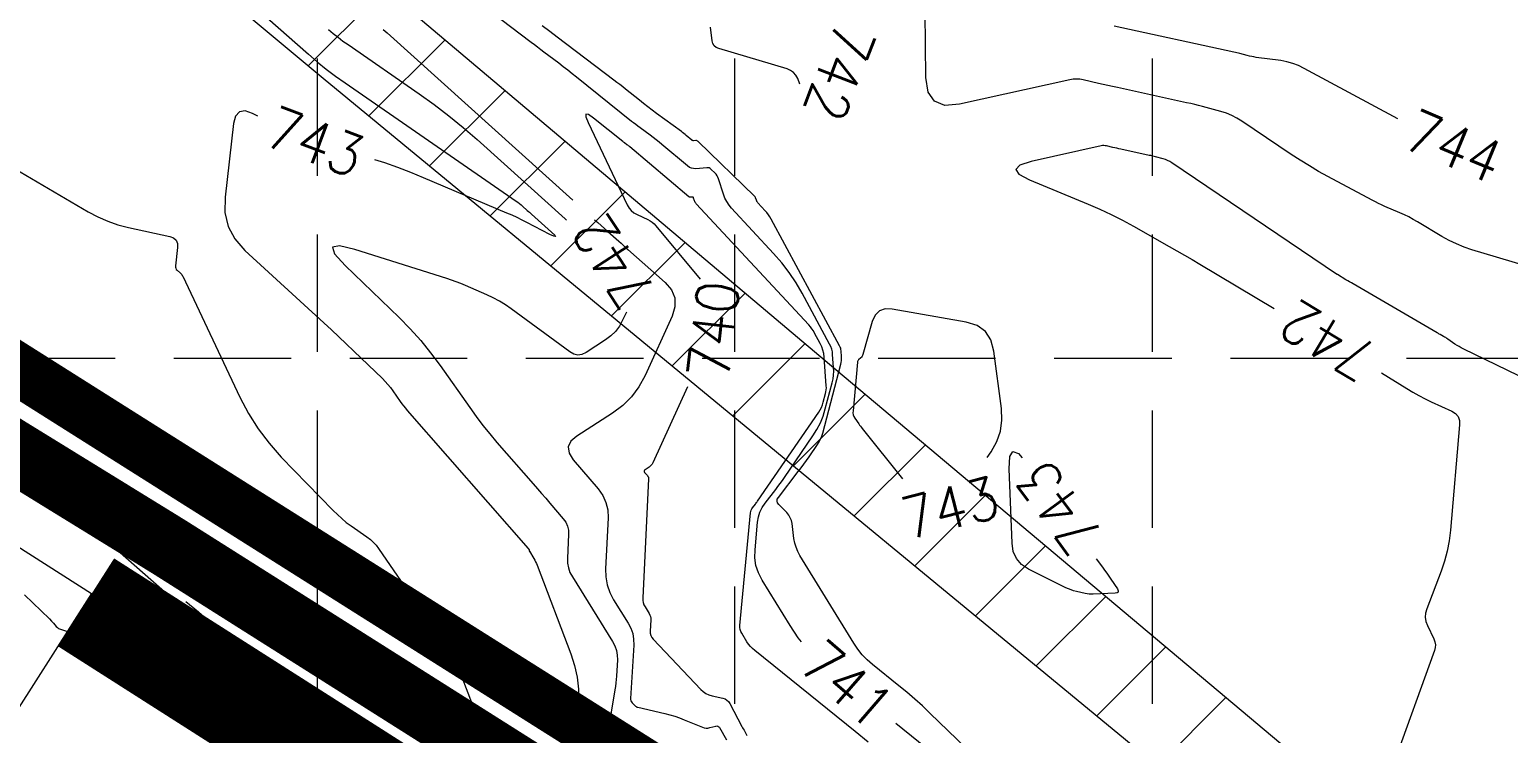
# Model space of a CAD drawing. Header units: feet. Extents: x 46644 to 49208, y 46045 to 47649.
# Drawn here: x 48258.2 to 48399.9, y 47170.9 to 47238.4 of the extents above; entities that cross this region are included whole.
import ezdxf
from ezdxf.enums import TextEntityAlignment as Align

# ---------------------------------------------------------------- set-up
doc = ezdxf.new("R2010")
doc.units = ezdxf.units.FT
doc.header["$MEASUREMENT"] = 0
doc.linetypes.add('DGN Style 3', pattern=[33.544038, 23.960027, -9.584011])
doc.linetypes.add('HIDDEN', pattern=[0.375, 0.25, -0.125])
for name, color, linetype, lineweight in [('06213 - LEVE 12', 1, 'Continuous', 0), ('EC', 35, 'Continuous', 0), ('Level 29', 1, 'Continuous', 0), ('Level 4', 1, 'Continuous', 0), ('LIMITS OF DISTURBANCE', 1, 'HIDDEN', 0), ('PC', 35, 'Continuous', 0), ('WATER', 5, 'Continuous', 0)]:
    doc.layers.add(name, color=color, linetype=linetype, lineweight=lineweight)
doc.layers.add('GRID', color=254, linetype='HIDDEN')
doc.layers.add('SILT FENCE', color=200, linetype='Continuous')
doc.styles.add('Style-STANDARD', font='STANDARD.shx')

msp = doc.modelspace()

# ---------------------------------------------------------------- hatches: boundary and pattern name
at = {"layer": 'WATER', "linetype": 'Continuous', "lineweight": 0}
h = msp.add_hatch(dxfattribs=at)
h.set_pattern_fill('ANSI31', color=5, scale=60, style=0)
h.paths.add_polyline_path([(47234.61, 47371.47), (47425.77, 47353.38), (47562.81, 47348.2), (47698.75, 47363.16), (47828.73, 47359.45), (47993.61, 47351.28), (48151.81, 47348.08), (48190.09, 47328.51), (48335.49, 47205.78), (48484.84, 47080.17), (48554.66, 46994.05), (48591.31, 46911.7), (48595.79, 46702.83), (48600.27, 46501.42), (48596.32, 46378.19), (48587.52, 46378.92), (48590.06, 46460.95), (48589.78, 46610.28), (48587.74, 46799.14), (48584.14, 46908.25), (48541.99, 46998.67), (48465.41, 47086.02), (48286.37, 47233.69), (48196.42, 47308.7), (48128.4, 47343.27), (47949.02, 47342.24), (47704.87, 47356.11), (47558.16, 47338.14), (47236.72, 47365.35)])

# ---------------------------------------------------------------- linework, layer by layer
at = {"layer": '06213 - LEVE 12', "color": 7, "linetype": 'Continuous', "lineweight": 0}
msp.add_line((48193.73, 47073.85), (48264.19, 47184.29), dxfattribs=at)
at = {"layer": 'EC', "color": 35, "linetype": 'DGN Style 3', "lineweight": 0}
for p, q in [((48306.31, 47237.13), (48297.13, 47244.1)), ((48344.13, 47233.76), (48344.07, 47240.03)), ((48281.02, 47239.48), (48284.95, 47236.01)), ((48286.89, 47238.39), (48287.34, 47238)), ((48292.13, 47238.38), (48292.49, 47238.07)), ((48308.08, 47238.19), (48307.36, 47238.73)), ((48323.66, 47237.28), (48323.5, 47238.59)), ((48373.63, 47236.21), (48362.16, 47238.69)), ((48287.34, 47238), (48287.8, 47237.63)), ((48287.8, 47237.63), (48288.27, 47237.27)), ((48288.27, 47237.27), (48288.75, 47236.93)), ((48288.75, 47236.93), (48295.57, 47232.22)), ((48292.49, 47238.07), (48312.38, 47220.14)), ((48306.62, 47236.9), (48306.31, 47237.13)), ((48306.92, 47236.67), (48306.62, 47236.9)), ((48308.8, 47237.64), (48308.08, 47238.19)), ((48314.22, 47233.53), (48308.8, 47237.64)), ((48323.72, 47237.03), (48323.66, 47237.28)), ((48323.84, 47236.82), (48323.72, 47237.03)), ((48284.95, 47236.01), (48285.8, 47235.28)), ((48307.23, 47236.44), (48306.92, 47236.67)), ((48307.53, 47236.21), (48307.23, 47236.44)), ((48308.94, 47235.14), (48307.53, 47236.21)), ((48324.03, 47236.66), (48323.84, 47236.82)), ((48324.27, 47236.56), (48324.03, 47236.66)), ((48330.82, 47234.59), (48324.27, 47236.56)), ((48373.78, 47236.17), (48373.63, 47236.21)), ((48373.93, 47236.14), (48373.78, 47236.17)), ((48374.07, 47236.1), (48373.93, 47236.14)), ((48374.22, 47236.06), (48374.07, 47236.1)), ((48374.92, 47235.88), (48374.22, 47236.06)), ((48375.13, 47235.82), (48374.92, 47235.88)), ((48375.34, 47235.78), (48375.13, 47235.82)), ((48375.56, 47235.74), (48375.34, 47235.78)), ((48375.77, 47235.7), (48375.56, 47235.74)), ((48378.12, 47235.39), (48375.77, 47235.7)), ((48285.8, 47235.28), (48286.67, 47234.58)), ((48286.67, 47234.58), (48287.56, 47233.9)), ((48309.38, 47234.81), (48308.94, 47235.14)), ((48309.81, 47234.48), (48309.38, 47234.81)), ((48310.23, 47234.14), (48309.81, 47234.48)), ((48310.66, 47233.8), (48310.23, 47234.14)), ((48331.16, 47234.46), (48330.82, 47234.59)), ((48331.44, 47234.26), (48331.16, 47234.46)), ((48331.67, 47234), (48331.44, 47234.26)), ((48378.71, 47235.28), (48378.12, 47235.39)), ((48379.28, 47235.12), (48378.71, 47235.28)), ((48379.83, 47234.91), (48379.28, 47235.12)), ((48380.37, 47234.65), (48379.83, 47234.91)), ((48389.33, 47229.81), (48380.37, 47234.65)), ((48287.56, 47233.9), (48288.48, 47233.25)), ((48288.48, 47233.25), (48304.87, 47221.92)), ((48315.92, 47229.57), (48310.66, 47233.8)), ((48314.5, 47233.31), (48314.22, 47233.53)), ((48314.79, 47233.09), (48314.5, 47233.31)), ((48315.07, 47232.87), (48314.79, 47233.09)), ((48315.35, 47232.64), (48315.07, 47232.87)), ((48316.67, 47231.59), (48315.35, 47232.64)), ((48331.84, 47233.68), (48331.67, 47234)), ((48332.06, 47233.14), (48331.84, 47233.68)), ((48344.34, 47232.38), (48344.13, 47233.76)), ((48357.91, 47233.55), (48347.35, 47231.21)), ((48358.22, 47233.6), (48357.91, 47233.55)), ((48358.54, 47233.62), (48358.22, 47233.6)), ((48358.86, 47233.6), (48358.54, 47233.62)), ((48359.18, 47233.55), (48358.86, 47233.6)), ((48360.66, 47233.2), (48359.18, 47233.55)), ((48361.11, 47233.1), (48360.66, 47233.2)), ((48361.57, 47233), (48361.11, 47233.1)), ((48362.02, 47232.9), (48361.57, 47233)), ((48362.48, 47232.8), (48362.02, 47232.9)), ((48369.11, 47231.36), (48362.48, 47232.8)), ((48295.57, 47232.22), (48297.01, 47231.19)), ((48317.07, 47231.27), (48316.67, 47231.59)), ((48317.48, 47230.95), (48317.07, 47231.27)), ((48344.95, 47231.49), (48344.34, 47232.38)), ((48345.95, 47231.1), (48344.95, 47231.49)), ((48369.5, 47231.27), (48369.11, 47231.36)), ((48369.88, 47231.18), (48369.5, 47231.27)), ((48247.75, 47230.34), (48263.86, 47220.91)), ((48277.98, 47230.08), (48277.79, 47229.35)), ((48278.35, 47230.49), (48277.98, 47230.08)), ((48278.89, 47230.57), (48278.35, 47230.49)), ((48279.61, 47230.33), (48278.89, 47230.57)), ((48280.12, 47230.07), (48279.61, 47230.33)), ((48297.01, 47231.19), (48298.41, 47230.11)), ((48298.41, 47230.11), (48299.79, 47228.99)), ((48311.55, 47230.26), (48311.53, 47230)), ((48311.53, 47230), (48311.75, 47229.46)), ((48311.8, 47230.22), (48311.55, 47230.26)), ((48312.28, 47229.88), (48311.8, 47230.22)), ((48315.07, 47227.64), (48312.28, 47229.88)), ((48317.89, 47230.64), (48317.48, 47230.95)), ((48318.3, 47230.33), (48317.89, 47230.64)), ((48320.69, 47228.59), (48318.3, 47230.33)), ((48347.35, 47231.21), (48345.95, 47231.1)), ((48370.26, 47231.09), (48369.88, 47231.18)), ((48370.63, 47230.99), (48370.26, 47231.09)), ((48372.4, 47230.52), (48370.63, 47230.99)), ((48372.93, 47230.35), (48372.4, 47230.52)), ((48373.44, 47230.14), (48372.93, 47230.35)), ((48373.93, 47229.89), (48373.44, 47230.14)), ((48374.4, 47229.6), (48373.93, 47229.89)), ((48277.79, 47229.35), (48276.98, 47222.29)), ((48299.79, 47228.99), (48301.12, 47227.83)), ((48311.75, 47229.46), (48315.51, 47221.56)), ((48316.12, 47229.42), (48315.92, 47229.57)), ((48316.32, 47229.26), (48316.12, 47229.42)), ((48316.52, 47229.11), (48316.32, 47229.26)), ((48316.73, 47228.95), (48316.52, 47229.11)), ((48317.69, 47228.25), (48316.73, 47228.95)), ((48320.81, 47228.5), (48320.69, 47228.59)), ((48320.93, 47228.4), (48320.81, 47228.5)), ((48321.05, 47228.31), (48320.93, 47228.4)), ((48379.13, 47226.4), (48374.4, 47229.6)), ((48301.12, 47227.83), (48308.24, 47221.41)), ((48315.12, 47227.61), (48315.07, 47227.64)), ((48315.16, 47227.57), (48315.12, 47227.61)), ((48315.21, 47227.53), (48315.16, 47227.57)), ((48315.26, 47227.5), (48315.21, 47227.53)), ((48315.48, 47227.33), (48315.26, 47227.5)), ((48315.55, 47227.28), (48315.48, 47227.33)), ((48315.62, 47227.23), (48315.55, 47227.28)), ((48315.69, 47227.18), (48315.62, 47227.23)), ((48315.75, 47227.12), (48315.69, 47227.18)), ((48321.42, 47222.34), (48315.75, 47227.12)), ((48317.98, 47228.03), (48317.69, 47228.25)), ((48318.27, 47227.81), (48317.98, 47228.03)), ((48318.55, 47227.58), (48318.27, 47227.81)), ((48318.83, 47227.35), (48318.55, 47227.58)), ((48321.28, 47225.29), (48318.83, 47227.35)), ((48321.16, 47228.21), (48321.05, 47228.31)), ((48321.7, 47227.76), (48321.16, 47228.21)), ((48321.74, 47227.73), (48321.7, 47227.76)), ((48321.78, 47227.72), (48321.74, 47227.73)), ((48321.82, 47227.71), (48321.78, 47227.72)), ((48321.86, 47227.71), (48321.82, 47227.71)), ((48322.08, 47227.72), (48321.86, 47227.71)), ((48322.14, 47227.72), (48322.08, 47227.72)), ((48322.2, 47227.71), (48322.14, 47227.72)), ((48322.25, 47227.68), (48322.2, 47227.71)), ((48322.3, 47227.64), (48322.25, 47227.68)), ((48327.7, 47222.4), (48322.3, 47227.64)), ((48360.91, 47227.21), (48354.2, 47225.72)), ((48361.04, 47227.24), (48360.91, 47227.21)), ((48361.17, 47227.24), (48361.04, 47227.24)), ((48361.3, 47227.23), (48361.17, 47227.24)), ((48361.43, 47227.21), (48361.3, 47227.23)), ((48362.04, 47227.07), (48361.43, 47227.21)), ((48362.23, 47227.03), (48362.04, 47227.07)), ((48362.42, 47226.99), (48362.23, 47227.03)), ((48362.6, 47226.94), (48362.42, 47226.99)), ((48292.27, 47225.58), (48291.32, 47225.88)), ((48293.52, 47225.14), (48292.27, 47225.58)), ((48354.2, 47225.72), (48353.12, 47225.37)), ((48362.79, 47226.9), (48362.6, 47226.94)), ((48365.52, 47226.31), (48362.79, 47226.9)), ((48365.67, 47226.28), (48365.52, 47226.31)), ((48365.83, 47226.24), (48365.67, 47226.28)), ((48365.99, 47226.2), (48365.83, 47226.24)), ((48366.14, 47226.16), (48365.99, 47226.2)), ((48366.87, 47225.97), (48366.14, 47226.16)), ((48367.08, 47225.9), (48366.87, 47225.97)), ((48367.29, 47225.81), (48367.08, 47225.9)), ((48367.5, 47225.71), (48367.29, 47225.81)), ((48367.69, 47225.59), (48367.5, 47225.71)), ((48383.48, 47214.92), (48367.69, 47225.59)), ((48379.99, 47225.84), (48379.13, 47226.4)), ((48380.87, 47225.3), (48379.99, 47225.84)), ((48294.77, 47224.67), (48293.52, 47225.14)), ((48296, 47224.17), (48294.77, 47224.67)), ((48303.98, 47220.77), (48296, 47224.17)), ((48321.46, 47225.16), (48321.28, 47225.29)), ((48321.65, 47225.08), (48321.46, 47225.16)), ((48321.86, 47225.04), (48321.65, 47225.08)), ((48322.08, 47225.03), (48321.86, 47225.04)), ((48323.14, 47225.12), (48322.08, 47225.03)), ((48323.25, 47225.12), (48323.14, 47225.12)), ((48323.35, 47225.1), (48323.25, 47225.12)), ((48323.45, 47225.05), (48323.35, 47225.1)), ((48323.53, 47224.98), (48323.45, 47225.05)), ((48323.92, 47224.61), (48323.53, 47224.98)), ((48324.03, 47224.49), (48323.92, 47224.61)), ((48324.12, 47224.36), (48324.03, 47224.49)), ((48324.19, 47224.22), (48324.12, 47224.36)), ((48324.25, 47224.07), (48324.19, 47224.22)), ((48353.12, 47225.37), (48352.73, 47224.96)), ((48352.73, 47224.96), (48353.04, 47224.49)), ((48353.04, 47224.49), (48354.05, 47223.96)), ((48381.75, 47224.77), (48380.87, 47225.3)), ((48382.65, 47224.28), (48381.75, 47224.77)), ((48386.89, 47222), (48382.65, 47224.28)), ((48324.72, 47222.59), (48324.25, 47224.07)), ((48354.05, 47223.96), (48359.68, 47221.62)), ((48276.98, 47222.29), (48276.96, 47220.83)), ((48304.87, 47221.92), (48305.03, 47221.81)), ((48305.03, 47221.81), (48305.18, 47221.69)), ((48305.18, 47221.69), (48305.33, 47221.57)), ((48305.33, 47221.57), (48305.47, 47221.45)), ((48305.47, 47221.45), (48305.93, 47221.03)), ((48308.24, 47221.41), (48308.91, 47220.81)), ((48315.51, 47221.56), (48315.68, 47221.26)), ((48321.45, 47222.32), (48321.42, 47222.34)), ((48321.48, 47222.31), (48321.45, 47222.32)), ((48321.52, 47222.3), (48321.48, 47222.31)), ((48321.56, 47222.3), (48321.52, 47222.3)), ((48321.73, 47222.31), (48321.56, 47222.3)), ((48321.78, 47222.31), (48321.73, 47222.31)), ((48321.82, 47222.3), (48321.78, 47222.31)), ((48321.85, 47222.26), (48321.82, 47222.3)), ((48321.87, 47222.22), (48321.85, 47222.26)), ((48321.96, 47221.95), (48321.87, 47222.22)), ((48321.99, 47221.88), (48321.96, 47221.95)), ((48322.02, 47221.8), (48321.99, 47221.88)), ((48322.07, 47221.74), (48322.02, 47221.8)), ((48322.12, 47221.67), (48322.07, 47221.74)), ((48332.9, 47210.05), (48322.12, 47221.67)), ((48324.86, 47222.22), (48324.72, 47222.59)), ((48325.04, 47221.87), (48324.86, 47222.22)), ((48325.26, 47221.54), (48325.04, 47221.87)), ((48325.51, 47221.24), (48325.26, 47221.54)), ((48327.74, 47222.36), (48327.7, 47222.4)), ((48327.77, 47222.32), (48327.74, 47222.36)), ((48327.79, 47222.28), (48327.77, 47222.32)), ((48327.81, 47222.23), (48327.79, 47222.28)), ((48327.88, 47222), (48327.81, 47222.23)), ((48327.91, 47221.93), (48327.88, 47222)), ((48327.94, 47221.87), (48327.91, 47221.93)), ((48327.98, 47221.81), (48327.94, 47221.87)), ((48328.03, 47221.75), (48327.98, 47221.81)), ((48328.72, 47221), (48328.03, 47221.75)), ((48359.68, 47221.62), (48360.79, 47221.14)), ((48387.19, 47221.84), (48386.89, 47222)), ((48387.49, 47221.7), (48387.19, 47221.84)), ((48387.79, 47221.55), (48387.49, 47221.7)), ((48388.1, 47221.42), (48387.79, 47221.55)), ((48389.53, 47220.8), (48388.1, 47221.42)), ((48263.86, 47220.91), (48264.78, 47220.41)), ((48264.78, 47220.41), (48265.73, 47220)), ((48265.73, 47220), (48266.71, 47219.66)), ((48276.96, 47220.83), (48277.28, 47219.5)), ((48304.47, 47220.56), (48303.98, 47220.77)), ((48304.95, 47220.34), (48304.47, 47220.56)), ((48305.43, 47220.11), (48304.95, 47220.34)), ((48305.9, 47219.87), (48305.43, 47220.11)), ((48305.93, 47221.03), (48306.03, 47220.94)), ((48306.03, 47220.94), (48306.13, 47220.85)), ((48306.13, 47220.85), (48306.23, 47220.76)), ((48306.23, 47220.76), (48306.33, 47220.68)), ((48306.33, 47220.68), (48308.26, 47218.96)), ((48308.91, 47220.81), (48309.57, 47220.21)), ((48309.57, 47220.21), (48309.7, 47220.1)), ((48312.38, 47220.14), (48312.7, 47219.86)), ((48315.68, 47221.26), (48315.89, 47221.01)), ((48315.89, 47221.01), (48316.15, 47220.8)), ((48316.15, 47220.8), (48316.45, 47220.63)), ((48316.45, 47220.63), (48317.49, 47220.15)), ((48317.49, 47220.15), (48317.7, 47220.03)), ((48317.7, 47220.03), (48317.9, 47219.9)), ((48317.9, 47219.9), (48318.08, 47219.74)), ((48329.53, 47216.9), (48325.51, 47221.24)), ((48328.89, 47220.82), (48328.72, 47221)), ((48329.04, 47220.62), (48328.89, 47220.82)), ((48329.18, 47220.41), (48329.04, 47220.62)), ((48329.3, 47220.2), (48329.18, 47220.41)), ((48335.86, 47208.04), (48329.3, 47220.2)), ((48360.79, 47221.14), (48361.88, 47220.63)), ((48361.88, 47220.63), (48362.95, 47220.09)), ((48362.95, 47220.09), (48364.01, 47219.51)), ((48389.97, 47220.61), (48389.53, 47220.8)), ((48390.4, 47220.4), (48389.97, 47220.61)), ((48390.82, 47220.17), (48390.4, 47220.4)), ((48391.23, 47219.93), (48390.82, 47220.17)), ((48393.57, 47218.53), (48391.23, 47219.93)), ((48266.71, 47219.66), (48267.73, 47219.39)), ((48267.73, 47219.39), (48271.67, 47218.53)), ((48271.67, 47218.53), (48272.04, 47218.4)), ((48277.28, 47219.5), (48277.91, 47218.29)), ((48308.1, 47218.73), (48305.9, 47219.87)), ((48308.48, 47218.56), (48308.1, 47218.73)), ((48308.26, 47218.96), (48308.56, 47218.67)), ((48308.63, 47218.54), (48308.48, 47218.56)), ((48308.56, 47218.67), (48308.63, 47218.54)), ((48312.7, 47219.86), (48313.01, 47219.57)), ((48313.01, 47219.57), (48313.33, 47219.29)), ((48313.33, 47219.29), (48313.65, 47219.01)), ((48313.65, 47219.01), (48314.69, 47218.08)), ((48318.08, 47219.74), (48318.24, 47219.56)), ((48318.24, 47219.56), (48322.48, 47214.45)), ((48364.01, 47219.51), (48367.44, 47217.58)), ((48394.25, 47218.15), (48393.57, 47218.53)), ((48272.04, 47218.4), (48272.28, 47218.18)), ((48272.42, 47217.48), (48272.22, 47215.73)), ((48272.28, 47218.18), (48272.41, 47217.87)), ((48272.41, 47217.87), (48272.42, 47217.48)), ((48277.91, 47218.29), (48278.87, 47217.2)), ((48278.87, 47217.2), (48286.44, 47210.24)), ((48287.93, 47217.64), (48287.28, 47217.5)), ((48287.28, 47217.5), (48287.47, 47216.87)), ((48289.4, 47217.29), (48287.93, 47217.64)), ((48298.21, 47214.49), (48289.4, 47217.29)), ((48314.69, 47218.08), (48314.91, 47217.89)), ((48314.91, 47217.89), (48315.13, 47217.69)), ((48315.13, 47217.69), (48315.35, 47217.49)), ((48315.35, 47217.49), (48315.57, 47217.29)), ((48315.57, 47217.29), (48319.13, 47214.12)), ((48367.44, 47217.58), (48368.17, 47217.16)), ((48368.17, 47217.16), (48368.9, 47216.74)), ((48394.96, 47217.81), (48394.25, 47218.15)), ((48395.69, 47217.51), (48394.96, 47217.81)), ((48396.43, 47217.26), (48395.69, 47217.51)), ((48401.47, 47215.75), (48396.43, 47217.26)), ((48272.22, 47215.73), (48272.22, 47215.6)), ((48287.47, 47216.87), (48288.48, 47215.74)), ((48288.48, 47215.74), (48293.65, 47210.75)), ((48330.31, 47216.01), (48329.53, 47216.9)), ((48331.02, 47215.08), (48330.31, 47216.01)), ((48368.9, 47216.74), (48369.63, 47216.31)), ((48369.63, 47216.31), (48370.36, 47215.88)), ((48370.36, 47215.88), (48377.48, 47211.62)), ((48272.22, 47215.6), (48272.24, 47215.49)), ((48272.24, 47215.49), (48272.3, 47215.38)), ((48272.3, 47215.38), (48272.38, 47215.29)), ((48272.38, 47215.29), (48272.7, 47215)), ((48272.7, 47215), (48272.76, 47214.94)), ((48272.76, 47214.94), (48272.82, 47214.87)), ((48272.82, 47214.87), (48272.87, 47214.79)), ((48272.87, 47214.79), (48272.91, 47214.71)), ((48272.91, 47214.71), (48278.38, 47203.13)), ((48298.66, 47214.34), (48298.21, 47214.49)), ((48299.11, 47214.18), (48298.66, 47214.34)), ((48331.68, 47214.1), (48331.02, 47215.08)), ((48383.49, 47214.92), (48383.48, 47214.92)), ((48383.5, 47214.91), (48383.49, 47214.92)), ((48383.49, 47214.92), (48383.49, 47214.92)), ((48383.53, 47214.9), (48383.5, 47214.91)), ((48383.5, 47214.91), (48383.5, 47214.91)), ((48383.53, 47214.89), (48383.53, 47214.9)), ((48383.54, 47214.89), (48383.53, 47214.89)), ((48383.53, 47214.89), (48383.53, 47214.89)), ((48383.53, 47214.89), (48383.53, 47214.89)), ((48383.53, 47214.89), (48383.53, 47214.89)), ((48383.55, 47214.89), (48383.54, 47214.89)), ((48383.55, 47214.88), (48383.55, 47214.89)), ((48383.55, 47214.89), (48383.55, 47214.89)), ((48384.37, 47214.39), (48383.55, 47214.88)), ((48383.55, 47214.88), (48383.55, 47214.88)), ((48384.54, 47214.29), (48384.37, 47214.39)), ((48384.72, 47214.18), (48384.54, 47214.29)), ((48299.56, 47214.01), (48299.11, 47214.18)), ((48300, 47213.82), (48299.56, 47214.01)), ((48302.05, 47212.94), (48300, 47213.82)), ((48302.67, 47212.66), (48302.05, 47212.94)), ((48319.13, 47214.12), (48319.74, 47213.41)), ((48319.74, 47213.41), (48320.06, 47212.64)), ((48332.27, 47213.08), (48331.68, 47214.1)), ((48334.9, 47208.21), (48332.27, 47213.08)), ((48384.9, 47214.08), (48384.72, 47214.18)), ((48385.08, 47213.98), (48384.9, 47214.08)), ((48393.11, 47209.3), (48385.08, 47213.98)), ((48303.27, 47212.34), (48302.67, 47212.66)), ((48303.84, 47211.98), (48303.27, 47212.34)), ((48304.4, 47211.59), (48303.84, 47211.98)), ((48310.01, 47207.46), (48304.4, 47211.59)), ((48320.08, 47211.8), (48319.81, 47210.9)), ((48320.06, 47212.64), (48320.08, 47211.8)), ((48339.67, 47211.39), (48339.27, 47210.99)), ((48340.21, 47211.58), (48339.67, 47211.39)), ((48340.88, 47211.56), (48340.21, 47211.58)), ((48347.99, 47210.32), (48340.88, 47211.56)), ((48286.44, 47210.24), (48287.16, 47209.57)), ((48293.65, 47210.75), (48294.72, 47209.67)), ((48315.06, 47210.5), (48314.76, 47209.94)), ((48315.42, 47211.27), (48315.06, 47210.5)), ((48319.81, 47210.9), (48317.21, 47205.21)), ((48333.06, 47209.87), (48332.9, 47210.05)), ((48338.99, 47210.38), (48338.08, 47207.21)), ((48339.27, 47210.99), (48338.99, 47210.38)), ((48349.03, 47209.99), (48347.99, 47210.32)), ((48349.82, 47209.42), (48349.03, 47209.99)), ((48287.16, 47209.57), (48287.88, 47208.9)), ((48287.88, 47208.9), (48288.59, 47208.23)), ((48294.72, 47209.67), (48295.72, 47208.55)), ((48295.72, 47208.55), (48296.67, 47207.38)), ((48313.43, 47208.61), (48311.57, 47207.41)), ((48313.94, 47208.99), (48313.43, 47208.61)), ((48314.39, 47209.43), (48313.94, 47208.99)), ((48314.76, 47209.94), (48314.39, 47209.43)), ((48333.2, 47209.67), (48333.06, 47209.87)), ((48333.34, 47209.48), (48333.2, 47209.67)), ((48333.46, 47209.27), (48333.34, 47209.48)), ((48333.99, 47208.27), (48333.46, 47209.27)), ((48350.36, 47208.61), (48349.82, 47209.42)), ((48350.64, 47207.55), (48350.36, 47208.61)), ((48393.18, 47209.26), (48393.11, 47209.3)), ((48393.25, 47209.22), (48393.18, 47209.26)), ((48393.32, 47209.18), (48393.25, 47209.22)), ((48393.4, 47209.14), (48393.32, 47209.18)), ((48393.73, 47208.95), (48393.4, 47209.14)), ((48393.83, 47208.89), (48393.73, 47208.95)), ((48393.94, 47208.83), (48393.83, 47208.89)), ((48394.04, 47208.76), (48393.94, 47208.83)), ((48394.13, 47208.7), (48394.04, 47208.76)), ((48394.82, 47208.22), (48394.13, 47208.7)), ((48288.59, 47208.23), (48289.3, 47207.55)), ((48289.3, 47207.55), (48292.04, 47204.9)), ((48296.67, 47207.38), (48297.57, 47206.17)), ((48310.39, 47207.24), (48310.01, 47207.46)), ((48310.78, 47207.16), (48310.39, 47207.24)), ((48311.17, 47207.22), (48310.78, 47207.16)), ((48311.57, 47207.41), (48311.17, 47207.22)), ((48334.14, 47207.96), (48333.99, 47208.27)), ((48334.25, 47207.64), (48334.14, 47207.96)), ((48334.33, 47207.31), (48334.25, 47207.64)), ((48334.37, 47206.97), (48334.33, 47207.31)), ((48335.01, 47207.97), (48334.9, 47208.21)), ((48335.1, 47207.73), (48335.01, 47207.97)), ((48335.16, 47207.47), (48335.1, 47207.73)), ((48335.19, 47207.21), (48335.16, 47207.47)), ((48335.28, 47205.98), (48335.19, 47207.21)), ((48335.92, 47207.93), (48335.86, 47208.04)), ((48335.96, 47207.81), (48335.92, 47207.93)), ((48335.98, 47207.69), (48335.96, 47207.81)), ((48336, 47207.57), (48335.98, 47207.69)), ((48336.04, 47206.99), (48336, 47207.57)), ((48338.08, 47207.21), (48338.05, 47207.12)), ((48351.36, 47202.05), (48350.64, 47207.55)), ((48395.02, 47208.09), (48394.82, 47208.22)), ((48395.21, 47207.97), (48395.02, 47208.09)), ((48395.41, 47207.85), (48395.21, 47207.97)), ((48395.62, 47207.75), (48395.41, 47207.85)), ((48406.33, 47202.56), (48395.62, 47207.75)), ((48297.57, 47206.17), (48300.41, 47202.12)), ((48334.24, 47199.67), (48335.98, 47206.28)), ((48334.58, 47204.2), (48334.37, 47206.97)), ((48335.3, 47205.61), (48335.28, 47205.98)), ((48335.98, 47206.28), (48336.02, 47206.46)), ((48336.02, 47206.46), (48336.04, 47206.63)), ((48336.05, 47206.81), (48336.04, 47206.99)), ((48336.04, 47206.63), (48336.05, 47206.81)), ((48337.56, 47206.48), (48337.14, 47201.82)), ((48337.58, 47206.54), (48337.56, 47206.48)), ((48337.6, 47206.6), (48337.58, 47206.54)), ((48337.63, 47206.65), (48337.6, 47206.6)), ((48337.67, 47206.7), (48337.63, 47206.65)), ((48337.89, 47206.9), (48337.67, 47206.7)), ((48337.95, 47206.97), (48337.89, 47206.9)), ((48338.01, 47207.04), (48337.95, 47206.97)), ((48338.05, 47207.12), (48338.01, 47207.04)), ((48292.04, 47204.9), (48292.31, 47204.63)), ((48292.31, 47204.63), (48292.57, 47204.34)), ((48292.57, 47204.34), (48292.81, 47204.05)), ((48317.21, 47205.21), (48316.63, 47204.13)), ((48334.48, 47201.99), (48335.15, 47204.5)), ((48335.15, 47204.5), (48335.23, 47204.87)), ((48335.23, 47204.87), (48335.28, 47205.24)), ((48335.28, 47205.24), (48335.3, 47205.61)), ((48387.77, 47205.45), (48390.22, 47203.94)), ((48278.38, 47203.13), (48279.2, 47201.57)), ((48292.81, 47204.05), (48293.04, 47203.74)), ((48293.04, 47203.74), (48293.76, 47202.71)), ((48315.92, 47203.17), (48315.07, 47202.33)), ((48316.63, 47204.13), (48315.92, 47203.17)), ((48321.28, 47204.13), (48317.95, 47196.83)), ((48334.29, 47202.63), (48334.51, 47203.47)), ((48334.51, 47203.47), (48334.55, 47203.65)), ((48334.55, 47203.65), (48334.58, 47203.83)), ((48334.59, 47204.02), (48334.58, 47204.2)), ((48334.58, 47203.83), (48334.59, 47204.02)), ((48390.22, 47203.94), (48390.79, 47203.6)), ((48390.79, 47203.6), (48391.37, 47203.28)), ((48391.37, 47203.28), (48391.95, 47202.98)), ((48391.95, 47202.98), (48392.55, 47202.69)), ((48279.2, 47201.57), (48280.13, 47200.09)), ((48293.76, 47202.71), (48293.92, 47202.49)), ((48293.92, 47202.49), (48294.08, 47202.28)), ((48294.08, 47202.28), (48294.25, 47202.07)), ((48294.25, 47202.07), (48294.42, 47201.86)), ((48294.42, 47201.86), (48306.02, 47188.61)), ((48300.41, 47202.12), (48301.03, 47201.26)), ((48314.09, 47201.6), (48310.67, 47199.4)), ((48315.07, 47202.33), (48314.09, 47201.6)), ((48328, 47193.16), (48333.86, 47201.68)), ((48333.86, 47201.68), (48334, 47201.9)), ((48334, 47201.9), (48334.12, 47202.14)), ((48334.12, 47202.14), (48334.21, 47202.38)), ((48334.21, 47202.38), (48334.29, 47202.63)), ((48334.27, 47201.31), (48334.48, 47201.99)), ((48337.14, 47201.82), (48337.13, 47201.63)), ((48337.13, 47201.63), (48337.16, 47201.44)), ((48351.41, 47200.93), (48351.36, 47202.05)), ((48392.55, 47202.69), (48394.51, 47201.78)), ((48394.51, 47201.78), (48394.87, 47201.55)), ((48394.87, 47201.55), (48395.12, 47201.26)), ((48280.13, 47200.09), (48281.19, 47198.7)), ((48301.03, 47201.26), (48301.67, 47200.42)), ((48301.67, 47200.42), (48302.33, 47199.6)), ((48333.68, 47200.02), (48334.01, 47200.65)), ((48334.01, 47200.65), (48334.27, 47201.31)), ((48337.16, 47201.44), (48337.23, 47201.27)), ((48337.23, 47201.27), (48337.32, 47201.1)), ((48337.32, 47201.1), (48337.69, 47200.57)), ((48337.69, 47200.57), (48337.77, 47200.45)), ((48337.77, 47200.45), (48337.86, 47200.34)), ((48337.86, 47200.34), (48337.94, 47200.23)), ((48337.94, 47200.23), (48338.02, 47200.12)), ((48338.02, 47200.12), (48341.89, 47195.3)), ((48351.26, 47199.87), (48351.41, 47200.93)), ((48395.27, 47200.47), (48394.39, 47190.36)), ((48395.12, 47201.26), (48395.25, 47200.89)), ((48395.25, 47200.89), (48395.27, 47200.47)), ((48281.19, 47198.7), (48282.36, 47197.38)), ((48302.33, 47199.6), (48303.02, 47198.79)), ((48303.02, 47198.79), (48306.5, 47194.81)), ((48310.1, 47198.9), (48309.86, 47198.36)), ((48310.67, 47199.4), (48310.1, 47198.9)), ((48330.57, 47195.43), (48333.3, 47199.42)), ((48333.3, 47199.42), (48333.68, 47200.02)), ((48333.73, 47198.58), (48333.89, 47198.83)), ((48333.89, 47198.83), (48334.03, 47199.1)), ((48334.03, 47199.1), (48334.15, 47199.38)), ((48334.15, 47199.38), (48334.24, 47199.67)), ((48350.37, 47197.89), (48350.91, 47198.86)), ((48350.91, 47198.86), (48351.26, 47199.87)), ((48282.36, 47197.38), (48287.32, 47192.26)), ((48309.86, 47198.36), (48309.94, 47197.77)), ((48309.94, 47197.77), (48310.34, 47197.13)), ((48332.68, 47197.04), (48332.93, 47197.4)), ((48332.93, 47197.4), (48333.73, 47198.58)), ((48349.99, 47197.34), (48350.37, 47197.89)), ((48352.1, 47196.24), (48352.16, 47197.42)), ((48352.16, 47197.42), (48352.46, 47197.91)), ((48352.46, 47197.91), (48353, 47197.71)), ((48353, 47197.71), (48353.35, 47197.3)), ((48310.34, 47197.13), (48312.72, 47194.34)), ((48317.15, 47196.11), (48317.12, 47196.05)), ((48317.12, 47196.05), (48317.13, 47195.99)), ((48317.13, 47195.99), (48317.17, 47195.91)), ((48317.21, 47196.17), (48317.15, 47196.11)), ((48317.17, 47195.91), (48317.44, 47195.6)), ((48317.6, 47196.42), (48317.21, 47196.17)), ((48317.71, 47196.5), (48317.6, 47196.42)), ((48317.81, 47196.6), (48317.71, 47196.5)), ((48317.89, 47196.71), (48317.81, 47196.6)), ((48317.95, 47196.83), (48317.89, 47196.71)), ((48329.99, 47193.51), (48331.9, 47195.99)), ((48331.9, 47195.99), (48332.16, 47196.34)), ((48332.16, 47196.34), (48332.42, 47196.69)), ((48332.42, 47196.69), (48332.68, 47197.04)), ((48352.38, 47189.12), (48352.1, 47196.24)), ((48306.5, 47194.81), (48306.9, 47194.35)), ((48317.55, 47195.28), (48316.99, 47183.87)), ((48317.44, 47195.6), (48317.49, 47195.53)), ((48317.49, 47195.53), (48317.53, 47195.45)), ((48317.53, 47195.45), (48317.55, 47195.37)), ((48317.55, 47195.37), (48317.55, 47195.28)), ((48329.73, 47194.28), (48329.95, 47194.57)), ((48329.95, 47194.57), (48330.16, 47194.85)), ((48330.16, 47194.85), (48330.37, 47195.14)), ((48330.37, 47195.14), (48330.57, 47195.43)), ((48306.9, 47194.35), (48307.3, 47193.89)), ((48307.3, 47193.89), (48307.7, 47193.43)), ((48307.7, 47193.43), (48308.09, 47192.97)), ((48308.09, 47192.97), (48309.38, 47191.46)), ((48312.72, 47194.34), (48313.17, 47193.71)), ((48313.17, 47193.71), (48313.47, 47193.04)), ((48313.47, 47193.04), (48313.64, 47192.33)), ((48327.84, 47192.94), (48327.9, 47193.01)), ((48327.9, 47193.01), (48327.95, 47193.09)), ((48327.95, 47193.09), (48328, 47193.16)), ((48328.44, 47192.55), (48328.71, 47192.97)), ((48328.71, 47192.97), (48329.73, 47194.28)), ((48329.86, 47193.16), (48329.88, 47193.33)), ((48329.91, 47192.98), (48329.86, 47193.16)), ((48329.88, 47193.33), (48329.99, 47193.51)), ((48330.03, 47192.82), (48329.91, 47192.98)), ((48287.32, 47192.26), (48287.73, 47191.86)), ((48287.73, 47191.86), (48288.15, 47191.48)), ((48313.67, 47191.57), (48313.43, 47186.68)), ((48313.64, 47192.33), (48313.67, 47191.57)), ((48326.31, 47181.24), (48327.33, 47192.04)), ((48327.33, 47192.04), (48327.35, 47192.17)), ((48327.35, 47192.17), (48327.39, 47192.3)), ((48327.39, 47192.3), (48327.45, 47192.41)), ((48327.45, 47192.41), (48327.52, 47192.52)), ((48327.52, 47192.52), (48327.79, 47192.86)), ((48327.79, 47192.86), (48327.84, 47192.94)), ((48328, 47191.15), (48328.08, 47191.64)), ((48328.08, 47191.64), (48328.22, 47192.11)), ((48328.22, 47192.11), (48328.44, 47192.55)), ((48330.79, 47192.05), (48330.03, 47192.82)), ((48330.99, 47191.82), (48330.79, 47192.05)), ((48331.13, 47191.57), (48330.99, 47191.82)), ((48331.24, 47191.29), (48331.13, 47191.57)), ((48288.15, 47191.48), (48288.59, 47191.12)), ((48288.59, 47191.12), (48289.05, 47190.79)), ((48289.05, 47190.79), (48290.57, 47189.72)), ((48309.38, 47191.46), (48309.62, 47191.13)), ((48309.62, 47191.13), (48309.78, 47190.77)), ((48309.78, 47190.77), (48309.87, 47190.38)), ((48309.87, 47190.38), (48309.89, 47189.97)), ((48327.75, 47188.5), (48328, 47191.15)), ((48331.3, 47191), (48331.24, 47191.29)), ((48331.48, 47189.57), (48331.3, 47191)), ((48394.39, 47190.36), (48394.27, 47189.36)), ((48290.57, 47189.72), (48290.89, 47189.48)), ((48290.89, 47189.48), (48291.17, 47189.21)), ((48291.17, 47189.21), (48291.44, 47188.92)), ((48291.44, 47188.92), (48291.68, 47188.61)), ((48309.89, 47189.97), (48309.78, 47187.69)), ((48331.56, 47189.14), (48331.48, 47189.57)), ((48331.68, 47188.73), (48331.56, 47189.14)), ((48331.84, 47188.33), (48331.68, 47188.73)), ((48352.5, 47188.33), (48352.38, 47189.12)), ((48394.27, 47189.36), (48394.08, 47188.37)), ((48291.68, 47188.61), (48297.85, 47179.62)), ((48306.02, 47188.61), (48306.03, 47188.6)), ((48306.03, 47188.6), (48306.04, 47188.58)), ((48306.04, 47188.58), (48306.05, 47188.57)), ((48306.05, 47188.57), (48306.06, 47188.56)), ((48306.06, 47188.56), (48306.1, 47188.51)), ((48306.1, 47188.51), (48306.11, 47188.5)), ((48306.11, 47188.5), (48306.11, 47188.49)), ((48306.11, 47188.49), (48306.12, 47188.48)), ((48306.12, 47188.47), (48306.11, 47188.4)), ((48306.11, 47188.4), (48306.11, 47188.39)), ((48306.11, 47188.39), (48306.12, 47188.38)), ((48306.12, 47188.48), (48306.12, 47188.47)), ((48306.12, 47188.38), (48306.12, 47188.36)), ((48306.12, 47188.36), (48306.13, 47188.35)), ((48306.13, 47188.35), (48306.56, 47187.65)), ((48306.56, 47187.65), (48306.65, 47187.5)), ((48306.65, 47187.5), (48306.73, 47187.35)), ((48306.73, 47187.35), (48306.8, 47187.19)), ((48309.78, 47187.69), (48309.79, 47187.22)), ((48327.73, 47187.73), (48327.75, 47188.5)), ((48327.84, 47186.99), (48327.73, 47187.73)), ((48332.05, 47187.95), (48331.84, 47188.33)), ((48337.21, 47179.54), (48332.05, 47187.95)), ((48352.81, 47187.65), (48352.5, 47188.33)), ((48353.3, 47187.09), (48352.81, 47187.65)), ((48360.45, 47187.63), (48361.05, 47186.81)), ((48393.82, 47187.4), (48393.49, 47186.44)), ((48394.08, 47188.37), (48393.82, 47187.4)), ((48306.8, 47187.19), (48306.87, 47187.03)), ((48306.87, 47187.03), (48310.09, 47178.52)), ((48309.79, 47187.22), (48309.87, 47186.76)), ((48309.87, 47186.76), (48310.02, 47186.31)), ((48310.02, 47186.31), (48310.25, 47185.89)), ((48310.25, 47185.89), (48314.11, 47179.69)), ((48313.43, 47186.68), (48313.45, 47185.89)), ((48313.45, 47185.89), (48313.58, 47185.12)), ((48328.07, 47186.28), (48327.84, 47186.99)), ((48328.42, 47185.59), (48328.07, 47186.28)), ((48353.97, 47186.64), (48353.3, 47187.09)), ((48357.53, 47184.85), (48353.97, 47186.64)), ((48361.05, 47186.81), (48361.25, 47186.53)), ((48361.25, 47186.53), (48361.45, 47186.25)), ((48361.45, 47186.25), (48361.65, 47185.96)), ((48361.65, 47185.96), (48361.84, 47185.68)), ((48393.49, 47186.44), (48392.12, 47182.82)), ((48313.58, 47185.12), (48313.83, 47184.39)), ((48331.11, 47181.22), (48328.42, 47185.59)), ((48357.78, 47184.74), (48357.53, 47184.85)), ((48358.03, 47184.64), (48357.78, 47184.74)), ((48358.28, 47184.55), (48358.03, 47184.64)), ((48358.54, 47184.49), (48358.28, 47184.55)), ((48359.4, 47184.29), (48358.54, 47184.49)), ((48361.84, 47185.68), (48362.47, 47184.75)), ((48362.47, 47184.75), (48362.56, 47184.57)), ((48362.56, 47184.57), (48362.55, 47184.44)), ((48273.22, 47183.53), (48274.44, 47182.53)), ((48313.83, 47184.39), (48314.2, 47183.69)), ((48314.2, 47183.69), (48315.6, 47181.45)), ((48316.99, 47183.87), (48316.99, 47183.64)), ((48316.99, 47183.64), (48317.03, 47183.43)), ((48317.03, 47183.43), (48317.1, 47183.22)), ((48317.1, 47183.22), (48317.21, 47183.02)), ((48359.59, 47184.26), (48359.4, 47184.29)), ((48359.78, 47184.23), (48359.59, 47184.26)), ((48359.96, 47184.22), (48359.78, 47184.23)), ((48360.15, 47184.23), (48359.96, 47184.22)), ((48362.26, 47184.32), (48360.15, 47184.23)), ((48362.45, 47184.36), (48362.26, 47184.32)), ((48362.55, 47184.44), (48362.45, 47184.36)), ((48274.44, 47182.53), (48275.62, 47181.5)), ((48317.21, 47183.02), (48317.61, 47182.37)), ((48317.61, 47182.37), (48317.68, 47182.23)), ((48317.68, 47182.23), (48317.73, 47182.09)), ((48317.76, 47181.78), (48317.7, 47180.7)), ((48317.73, 47182.09), (48317.76, 47181.93)), ((48317.76, 47181.93), (48317.76, 47181.78)), ((48392.01, 47182.42), (48391.98, 47182.02)), ((48391.98, 47182.02), (48392.04, 47181.62)), ((48392.12, 47182.82), (48392.01, 47182.42)), ((48392.04, 47181.62), (48392.18, 47181.23)), ((48275.62, 47181.5), (48276.77, 47180.42)), ((48276.77, 47180.42), (48277.88, 47179.31)), ((48315.6, 47181.45), (48315.86, 47180.96)), ((48315.86, 47180.96), (48316.03, 47180.45)), ((48316.03, 47180.45), (48316.12, 47179.91)), ((48317.7, 47180.7), (48317.71, 47180.48)), ((48317.71, 47180.48), (48317.76, 47180.27)), ((48317.76, 47180.27), (48317.85, 47180.08)), ((48326.3, 47181.04), (48326.31, 47181.24)), ((48326.33, 47180.85), (48326.3, 47181.04)), ((48326.39, 47180.66), (48326.33, 47180.85)), ((48326.48, 47180.49), (48326.39, 47180.66)), ((48326.98, 47179.68), (48326.48, 47180.49)), ((48331.9, 47180.04), (48331.11, 47181.22)), ((48392.18, 47181.23), (48392.8, 47179.95)), ((48297.85, 47179.62), (48298.43, 47178.72)), ((48314.11, 47179.69), (48314.33, 47179.27)), ((48314.33, 47179.27), (48314.47, 47178.84)), ((48314.47, 47178.84), (48314.55, 47178.4)), ((48316.13, 47179.36), (48315.83, 47174.23)), ((48316.12, 47179.91), (48316.13, 47179.36)), ((48317.85, 47180.08), (48317.99, 47179.91)), ((48317.99, 47179.91), (48322.56, 47175.11)), ((48327.14, 47179.44), (48326.98, 47179.68)), ((48327.32, 47179.22), (48327.14, 47179.44)), ((48327.52, 47179.01), (48327.32, 47179.22)), ((48327.73, 47178.82), (48327.52, 47179.01)), ((48337.36, 47171.08), (48327.73, 47178.82)), ((48332.2, 47179.67), (48331.9, 47180.04)), ((48337.6, 47178.97), (48337.21, 47179.54)), ((48338.03, 47178.43), (48337.6, 47178.97)), ((48392.86, 47178.83), (48388.77, 47167.49)), ((48392.8, 47179.95), (48392.9, 47179.67)), ((48392.93, 47179.11), (48392.86, 47178.83)), ((48392.9, 47179.67), (48392.94, 47179.39)), ((48392.94, 47179.39), (48392.93, 47179.11)), ((48298.43, 47178.72), (48298.96, 47177.79)), ((48298.96, 47177.79), (48299.42, 47176.84)), ((48310.09, 47178.52), (48310.46, 47177.41)), ((48310.46, 47177.41), (48310.7, 47176.27)), ((48314.56, 47177.93), (48314.47, 47176.38)), ((48314.55, 47178.4), (48314.56, 47177.93)), ((48338.5, 47177.94), (48338.03, 47178.43)), ((48339.02, 47177.49), (48338.5, 47177.94)), ((48341.54, 47175.46), (48339.02, 47177.49)), ((48299.42, 47176.84), (48299.83, 47175.85)), ((48310.7, 47176.27), (48310.84, 47175.12)), ((48314.44, 47176.05), (48314.41, 47175.72)), ((48314.47, 47176.38), (48314.44, 47176.05)), ((48299.83, 47175.85), (48301.15, 47172.35)), ((48310.84, 47175.12), (48310.86, 47173.95)), ((48314.32, 47175.06), (48313.78, 47171.78)), ((48314.37, 47175.39), (48314.32, 47175.06)), ((48314.41, 47175.72), (48314.37, 47175.39)), ((48322.56, 47175.11), (48322.79, 47174.89)), ((48322.79, 47174.89), (48323.05, 47174.72)), ((48323.05, 47174.72), (48323.33, 47174.59)), ((48323.33, 47174.59), (48323.64, 47174.49)), ((48342.31, 47174.83), (48341.54, 47175.46)), ((48343.06, 47174.18), (48342.31, 47174.83)), ((48310.86, 47173.95), (48310.72, 47169.13)), ((48315.83, 47174.23), (48315.83, 47174.12)), ((48315.83, 47174.12), (48315.86, 47174.01)), ((48315.86, 47174.01), (48315.91, 47173.91)), ((48315.91, 47173.91), (48315.98, 47173.83)), ((48315.98, 47173.83), (48316.24, 47173.55)), ((48316.24, 47173.55), (48316.3, 47173.49)), ((48316.3, 47173.49), (48316.37, 47173.45)), ((48316.37, 47173.45), (48316.44, 47173.41)), ((48316.44, 47173.41), (48316.52, 47173.39)), ((48316.52, 47173.39), (48319.12, 47172.79)), ((48323.64, 47174.49), (48324.68, 47174.25)), ((48324.68, 47174.25), (48324.88, 47174.19)), ((48324.88, 47174.19), (48325.06, 47174.08)), ((48325.06, 47174.08), (48325.21, 47173.93)), ((48325.21, 47173.93), (48325.33, 47173.75)), ((48325.33, 47173.75), (48326.5, 47171.55)), ((48343.79, 47173.52), (48343.06, 47174.18)), ((48344.51, 47172.84), (48343.79, 47173.52)), ((48301.15, 47172.35), (48301.35, 47171.75)), ((48301.35, 47171.75), (48301.48, 47171.14)), ((48313.78, 47171.78), (48313.76, 47171.38)), ((48319.12, 47172.79), (48319.59, 47172.67)), ((48319.59, 47172.67), (48320.06, 47172.54)), ((48320.06, 47172.54), (48320.52, 47172.38)), ((48320.52, 47172.38), (48320.97, 47172.2)), ((48320.97, 47172.2), (48322.72, 47171.48)), ((48346.51, 47167.59), (48341.25, 47171.83)), ((48350.44, 47167.12), (48344.51, 47172.84)), ((48313.76, 47171.38), (48313.83, 47171.01)), ((48313.83, 47171.01), (48314, 47170.68)), ((48322.72, 47171.48), (48322.89, 47171.42)), ((48322.89, 47171.42), (48323.06, 47171.4)), ((48323.06, 47171.4), (48323.24, 47171.4)), ((48323.24, 47171.4), (48323.41, 47171.44)), ((48323.41, 47171.44), (48323.98, 47171.59)), ((48323.98, 47171.59), (48324.1, 47171.61)), ((48324.1, 47171.61), (48324.2, 47171.59)), ((48324.2, 47171.59), (48324.29, 47171.53)), ((48324.29, 47171.53), (48324.36, 47171.44)), ((48324.36, 47171.44), (48325.01, 47170.28)), ((48326.5, 47171.55), (48326.56, 47171.43)), ((48326.56, 47171.43), (48326.63, 47171.31)), ((48326.63, 47171.31), (48326.7, 47171.19)), ((48326.7, 47171.19), (48326.76, 47171.07)), ((48326.76, 47171.07), (48326.98, 47170.68)), ((48338.59, 47170.03), (48337.36, 47171.08))]:
    msp.add_line(p, q, dxfattribs=at)
at = {"layer": 'GRID', "color": 252, "linetype": 'HIDDEN', "lineweight": 0, "ltscale": 45}
for p, q in [((48285.8, 47606.85), (48285.8, 46206.68)), ((48325.8, 47606.85), (48325.8, 46206.68)), ((48365.8, 47606.85), (48365.8, 46206.68)), ((46685.8, 47206.85), (49165.8, 47206.85))]:
    msp.add_line(p, q, dxfattribs=at)
at = {"layer": 'Level 29', "color": 34, "linetype": 'Continuous', "lineweight": 0, "const_width": 10, "flags": 128}
msp.add_lwpolyline([(48372.26, 46983.68), (48429.71, 47073.75), (48425.01, 47080.51), (48263.65, 47183.45)], dxfattribs=at)
msp.add_lwpolyline([(48372.26, 46983.68), (48429.71, 47073.75), (48425.01, 47080.51), (48263.65, 47183.45)], dxfattribs=at)
at = {"layer": 'Level 4', "color": 7, "linetype": 'Continuous', "lineweight": 0}
msp.add_line((48057.75, 47315.99), (48425.71, 47081.25), dxfattribs=at)
at = {"layer": 'LIMITS OF DISTURBANCE', "color": 1, "linetype": 'HIDDEN', "lineweight": 0, "ltscale": 100, "const_width": 5}
msp.add_lwpolyline([(48545.9, 46901.99), (48530.75, 46965.75), (48438.15, 47091.41), (48057.34, 47332.04), (48057.38, 47364.09), (47988.18, 47367.05), (47993.62, 47462), (48019.24, 47548.29), (47922.55, 47572.55), (47894.55, 47389.55), (47873.41, 47386.73), (47887.03, 47366.08), (47882.94, 47325.91), (47684.6, 47325.11)], dxfattribs=at)
at = {"layer": 'PC', "color": 35, "linetype": 'Continuous', "lineweight": 0, "flags": 128}
for points in [[(48265.87, 47189.15), (48244.74, 47205.77)], [(48265.87, 47189.15), (48270.92, 47184.71), (48276.02, 47180.27), (48281.22, 47175.85), (48286.57, 47171.46), (48292.11, 47167.1), (48297.91, 47162.78), (48314.66, 47151.85), (48320.25, 47148.21), (48331.42, 47140.93), (48333.94, 47139.35), (48336.23, 47137.9), (48338.39, 47136.52), (48340.52, 47135.16), (48342.7, 47133.75), (48345.05, 47132.23), (48346.99, 47130.98)], [(48257.76, 47184.17), (48260.15, 47181.87), (48260.35, 47181.64), (48260.52, 47181.45), (48260.66, 47181.29), (48260.79, 47181.15), (48260.9, 47181.03), (48261.01, 47180.95), (48261.57, 47180.74), (48261.86, 47180.64), (48262.34, 47180.39), (48262.91, 47180.03), (48263.58, 47179.59), (48264.33, 47179.12), (48265.16, 47178.66), (48266.06, 47178.23), (48267.48, 47177.73), (48269.02, 47177.32), (48270.69, 47176.95), (48272.46, 47176.54), (48274.33, 47176.04), (48276.29, 47175.38), (48279.84, 47173.19), (48290.47, 47166.6)]]:
    msp.add_lwpolyline(points, dxfattribs=at)
at = {"layer": 'SILT FENCE', "linetype": 'Continuous', "lineweight": 0, "const_width": 6}
msp.add_lwpolyline([(47960.89, 47337.14), (47964.24, 47319.46), (48059.79, 47319.3), (48271.66, 47188.73), (48433.75, 47086.16), (48525.13, 46962.65), (48558.3, 46824.36), (48553.08, 46411.84), (48553.16, 46409.7), (48334.38, 46390.99), (48041.78, 46578.97), (47979.26, 46521.69)], dxfattribs=at)
at = {"layer": 'WATER', "color": 5, "linetype": 'Continuous', "lineweight": 0}
msp.add_lwpolyline([(47698.75, 47363.16), (47828.73, 47359.45), (47993.61, 47351.28), (48151.81, 47348.08), (48190.09, 47328.51), (48335.49, 47205.78), (48484.84, 47080.17), (48554.66, 46994.05), (48591.31, 46911.7), (48595.79, 46702.83), (48600.27, 46501.42), (48596.32, 46378.19), (48587.52, 46378.92), (48590.06, 46460.95), (48589.78, 46610.28), (48587.74, 46799.14), (48584.14, 46908.25), (48541.99, 46998.67), (48465.41, 47086.02), (48286.37, 47233.69), (48196.42, 47308.7), (48128.4, 47343.27), (47949.02, 47342.24), (47704.87, 47356.11)], dxfattribs=at)

# ---------------------------------------------------------------- texts
at = {"layer": 'EC', "color": 35, "linetype": 'DGN Style 3', "lineweight": 0, "style": 'Style-STANDARD'}
for s, rotation, p in [('742', 249.0812, (48335.85, 47234.29)), ('743', 339.5037, (48285.58, 47227.61)), ('744', 337.5076, (48394.72, 47227.2)), ('742', 122.9233, (48314.18, 47216.11)), ('740', 83.3522, (48323.77, 47209.59)), ('742', 149.0766, (48382.63, 47208.55)), ('743', 126.2901, (48356.92, 47192.48)), ('743', 14.1358, (48346.45, 47192.51)), ('741', 319.0818, (48336.57, 47175.59))]:
    msp.add_text(s, height=4, rotation=rotation, dxfattribs=at).set_placement(p, align=Align.MIDDLE_CENTER)

doc.saveas('drawing.dxf')
